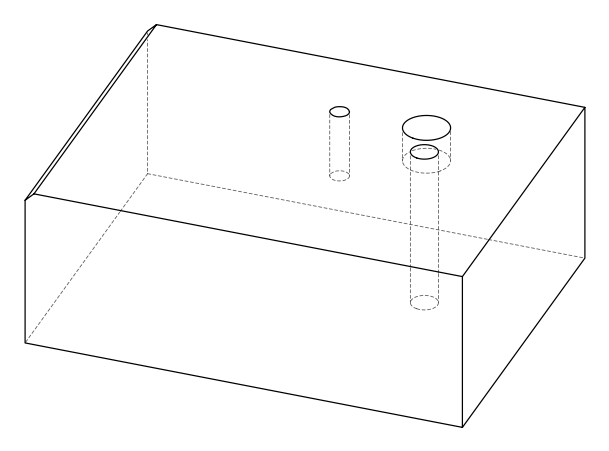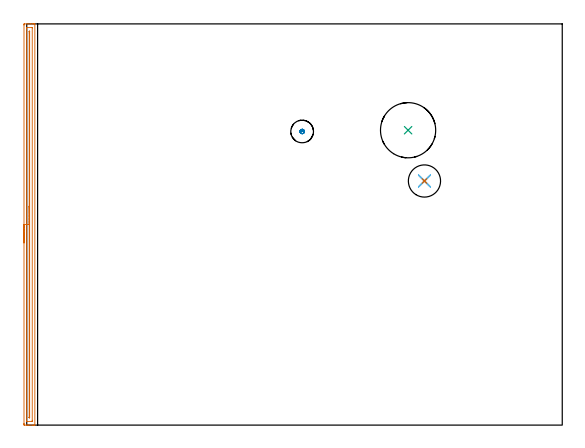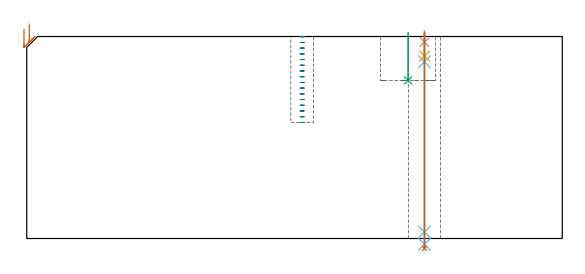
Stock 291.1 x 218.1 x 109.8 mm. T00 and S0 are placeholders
(PLAN: 7 operations, 6 tool changes, 7.3 min)
(1 AREA_MILL | FG_CHAMFER_SURFACE | UGT0205_001 | 5.38 min | 3800 mm3)
(2 MILL_BLIND_HOLE_FROM_SOLID_MATERIAL | STEP1POCKET | UGT0201_128 | Spiral | 0.71 min | 5550 mm3)
(3 INDEXABLE_INSERT_DRILL_BLIND_HOLE_FROM_SOLID | STEP1POCKET_1 | UGT0302_009 | 0.11 min | 16884 mm3)
(4 SPOT_DRILL | STEP1HOLE | NXT0321_9005460120000 | 0.05 min | 183 mm3)
(5 DRILL_BLIND_HOLE_INTO_CENTER | STEP1HOLE | UGT0301_191 | 0.05 min | 278 mm3)
(6 GUN_DRILL_THROUGH_HOLE | STEP1HOLE | UGT0307_003 | 0.54 min | 3850 mm3)
(7 SPADE_DRILL_TO_ENLARGE_THROUGH_HOLE | STEP1HOLE | UGT0306_008 | 0.47 min | 22071 mm3)
(TOOL UGT0205_001 | Chamfer Mill 20 x 3 x 45 deg. | D20 FL50 Z2)
(TOOL UGT0201_128 | Carbide End Mill 10.0 | D10 FL15 Z4)
(TOOL UGT0302_009 | Indexable Insert Drill 30mm | D30 PA180 FL50 Z2)
(TOOL NXT0321_9005460120000 | NC Spot Drill, 142deg, 12mm, Carbide, Uncoated | D12 PA142 FL30 Z2)
(TOOL UGT0301_191 | Twist Drill 7.1 mm | D7.1 PA118 FL66 Z2)
(TOOL UGT0307_003 | Gun Drill 7 mm | D7 PA130 FL24 Z1)
(TOOL UGT0306_008 | Spade Drill 17.5mm | D17.5 PA132 FL10 Z2)
(OP 1 AREA_MILL)
G17 G21 G94 G90
T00 M6
G54
G17 G0 G90 X-1.5 Y99.05 S1061 M3
G43 Z119.8 H0
Z113.9
G94 G1 Y99.088 Z113.028 F250.
Y99.202 Z112.163
Y99.391 Z111.312
Y99.653 Z110.48
Y99.987 Z109.674
Y100.39 Z108.9
Y100.858 Z108.164
Y101.39 Z107.472
Y101.979 Z106.829
Y102.622 Z106.24
Y103.314 Z105.708
Y104.05 Z105.24
Y104.824 Z104.837
Y105.63 Z104.503
Y106.462 Z104.241
Y107.314 Z104.052
Y108.178 Z103.938
Y109.05 Z103.9
Y217.493
X-1.498 Y217.83
X-1.493 Y218.09 Z103.904
X-1.169 Y218.1 Z104.227
X0.577 Z105.972
X2.009 Z107.406
X3.196 Z108.59
X3.823 Z109.222
X4.162 Z109.561
X4.282 Y218.098 Z109.674
X4.397 Y218.09 Z109.788
X4.4 Y217.94 Z109.8
Y0.16
X4.397 Y0.01 Z109.788
X4.282 Y0.002 Z109.674
X4.162 Y0. Z109.561
X3.823 Z109.222
X3.196 Z108.59
X1.136 Z106.534
X0.577 Z105.972
X-0.016 Z105.379
X-1.068 Z104.328
X-1.169 Y0.001 Z104.227
X-1.493 Y0.01 Z103.904
X-1.498 Y0.27 Z103.9
X-1.5 Y0.607
Y0.945
Y109.05
X-0.086 Z105.314
X-0.085 Y215.493 Z105.315
X-0.084 Y215.708 Z105.316
X-0.08 Y216.046 Z105.32
X-0.079 Y216.081 Z105.321
X-0.035 Y216.09 Z105.365
X0.066 Y216.095 Z105.466
X0.195 Y216.099 Z105.595
X2.813 Y216.1 Z108.213
X2.944 Y216.098 Z108.344
X2.97 Y216.095 Z108.37
X2.978 Y216.09 Z108.378
X2.981 Y216.084 Z108.381
X2.983 Y216.053 Z108.383
X2.985 Y215.923 Z108.385
Y2.607
X2.984 Y2.392 Z108.384
X2.98 Y2.054 Z108.38
X2.979 Y2.019 Z108.379
X2.935 Y2.01 Z108.335
X2.833 Y2.005 Z108.233
X2.705 Y2.001 Z108.105
X0.087 Y2. Z105.487
X-0.044 Y2.002 Z105.356
X-0.07 Y2.005 Z105.33
X-0.078 Y2.01 Z105.322
X-0.081 Y2.016 Z105.319
X-0.083 Y2.047 Z105.317
X-0.085 Y2.176 Z105.315
X-0.086 Y109.05 Z105.314
X1.328 Z106.728
Y213.155
X1.331 Y213.923 Z106.731
X1.333 Y214.043 Z106.733
X1.335 Y214.081 Z106.735
X1.365 Y214.09 Z106.765
X1.45 Y214.096 Z106.85
X1.508 Y214.097 Z106.908
X1.553 Y214.093 Z106.953
X1.563 Y214.09 Z106.963
X1.566 Y214.081 Z106.966
X1.569 Y214.047 Z106.969
X1.571 Y213.923 Z106.971
Y213.799
Y4.945
X1.569 Y4.177 Z106.969
X1.567 Y4.057 Z106.967
X1.565 Y4.019 Z106.965
X1.535 Y4.01 Z106.935
X1.45 Y4.004 Z106.85
X1.392 Y4.003 Z106.792
X1.347 Y4.007 Z106.747
X1.337 Y4.01 Z106.737
X1.334 Y4.019 Z106.734
X1.331 Y4.053 Z106.731
X1.329 Y4.177 Z106.729
Y4.301
X1.328 Y109.05 Z106.728
Y109.922 Z106.766
Y110.786 Z106.88
Y111.638 Z107.069
Y112.47 Z107.331
Y113.276 Z107.665
Y114.05 Z108.068
Y114.786 Z108.537
Y115.478 Z109.068
Y116.121 Z109.657
Y116.71 Z110.301
Y117.242 Z110.993
Y117.71 Z111.728
Y118.113 Z112.502
Y118.447 Z113.308
Y118.709 Z114.14
Y118.898 Z114.992
Y119.012 Z115.857
Y119.05 Z116.728
G0 Z119.8
M5
M2
(OP 2 MILL_BLIND_HOLE_FROM_SOLID_MATERIAL)
G17 G21 G94 G90
T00 M6
G54
G17 G0 G90 X149.7 Y159.6 S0 M3
G43 Z119.8 H0
Z109.694
G94 G3 X150.275 Y160.175 R0.575 F250.
X149.7 Y160.75 R0.575
X148.55 Y159.6 R1.15
X149.7 Y160.75 R-1.15
X149.125 Y160.175 R0.575
X149.7 Y159.6 R0.575
G0 Z106.588
G3 X150.275 Y160.175 R0.575
X149.7 Y160.75 R0.575
X148.55 Y159.6 R1.15
X149.7 Y160.75 R-1.15
X149.125 Y160.175 R0.575
X149.7 Y159.6 R0.575
G0 Z103.481
G3 X150.275 Y160.175 R0.575
X149.7 Y160.75 R0.575
X148.55 Y159.6 R1.15
X149.7 Y160.75 R-1.15
X149.125 Y160.175 R0.575
X149.7 Y159.6 R0.575
G0 Z100.375
G3 X150.275 Y160.175 R0.575
X149.7 Y160.75 R0.575
X148.55 Y159.6 R1.15
X149.7 Y160.75 R-1.15
X149.125 Y160.175 R0.575
X149.7 Y159.6 R0.575
G0 Z97.269
G3 X150.275 Y160.175 R0.575
X149.7 Y160.75 R0.575
X148.55 Y159.6 R1.15
X149.7 Y160.75 R-1.15
X149.125 Y160.175 R0.575
X149.7 Y159.6 R0.575
G0 Z94.163
G3 X150.275 Y160.175 R0.575
X149.7 Y160.75 R0.575
X148.55 Y159.6 R1.15
X149.7 Y160.75 R-1.15
X149.125 Y160.175 R0.575
X149.7 Y159.6 R0.575
G0 Z91.056
G3 X150.275 Y160.175 R0.575
X149.7 Y160.75 R0.575
X148.55 Y159.6 R1.15
X149.7 Y160.75 R-1.15
X149.125 Y160.175 R0.575
X149.7 Y159.6 R0.575
G0 Z87.95
G3 X150.275 Y160.175 R0.575
X149.7 Y160.75 R0.575
X148.55 Y159.6 R1.15
X149.7 Y160.75 R-1.15
X149.125 Y160.175 R0.575
X149.7 Y159.6 R0.575
G0 Z84.844
G3 X150.275 Y160.175 R0.575
X149.7 Y160.75 R0.575
X148.55 Y159.6 R1.15
X149.7 Y160.75 R-1.15
X149.125 Y160.175 R0.575
X149.7 Y159.6 R0.575
G0 Z81.738
G3 X150.275 Y160.175 R0.575
X149.7 Y160.75 R0.575
X148.55 Y159.6 R1.15
X149.7 Y160.75 R-1.15
X149.125 Y160.175 R0.575
X149.7 Y159.6 R0.575
G0 Z78.631
G3 X150.275 Y160.175 R0.575
X149.7 Y160.75 R0.575
X148.55 Y159.6 R1.15
X149.7 Y160.75 R-1.15
X149.125 Y160.175 R0.575
X149.7 Y159.6 R0.575
G0 Z75.525
G3 X150.275 Y160.175 R0.575
X149.7 Y160.75 R0.575
X148.55 Y159.6 R1.15
X149.7 Y160.75 R-1.15
X149.125 Y160.175 R0.575
X149.7 Y159.6 R0.575
G0 Z72.419
G3 X150.275 Y160.175 R0.575
X149.7 Y160.75 R0.575
X148.55 Y159.6 R1.15
X149.7 Y160.75 R-1.15
X149.125 Y160.175 R0.575
X149.7 Y159.6 R0.575
G0 Z69.313
G3 X150.275 Y160.175 R0.575
X149.7 Y160.75 R0.575
X148.55 Y159.6 R1.15
X149.7 Y160.75 R-1.15
X149.125 Y160.175 R0.575
X149.7 Y159.6 R0.575
G0 Z66.206
G3 X150.275 Y160.175 R0.575
X149.7 Y160.75 R0.575
X148.55 Y159.6 R1.15
X149.7 Y160.75 R-1.15
X149.125 Y160.175 R0.575
X149.7 Y159.6 R0.575
G0 Z63.1
G3 X150.275 Y160.175 R0.575
X149.7 Y160.75 R0.575
X148.55 Y159.6 R1.15
X149.7 Y160.75 R-1.15
X149.125 Y160.175 R0.575
X149.7 Y159.6 R0.575
G0 Z119.8
M5
M2
(OP 3 INDEXABLE_INSERT_DRILL_BLIND_HOLE_FROM_SOLID)
G17 G21 G94 G90
T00 M6
G54
G17 G0 G90 X207.3 Y160.3 S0 M3
G43 Z119.8 H0
G94 G81 G98 Z85.9 F250. R111.8
G80
M5
M2
(OP 4 SPOT_DRILL)
G17 G21 G94 G90
T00 M6
G54
G17 G0 G90 X216.2 Y132.7 S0 M3
G43 Z119.8 H0
G94 G81 G98 Z106.8 F250. R112.8
G80
M5
M2
(OP 5 DRILL_BLIND_HOLE_INTO_CENTER)
G17 G21 G94 G90
T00 M6
G54
G17 G0 G90 X216.2 Y132.7 S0 M3
G43 Z119.8 H0
G94 G81 G98 Z99.15 F250. R111.8
G80
M5
M2
(OP 6 GUN_DRILL_THROUGH_HOLE)
G17 G21 G94 G90
T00 M6
G54
G17 G0 G90 X216.2 Y132.7 M8
G43 Z119.8 H0
Z110.493
S716 M3
G94 G1 Z96.121 F125. M26
G4 X.084
Z3.5 F250.
G4 X.084
Z-3.132 F125.
G4 X.084
M5
M9
G0 Z110.493
Z119.8
M2
(OP 7 SPADE_DRILL_TO_ENLARGE_THROUGH_HOLE)
G17 G21 G94 G90
T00 M6
G54
G17 G0 G90 X216.2 Y132.7 S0 M3
G43 Z119.8 H0
G94 G73 G98 Z-5.396 F250. Q16.457 R111.8
G80
M5
M2
